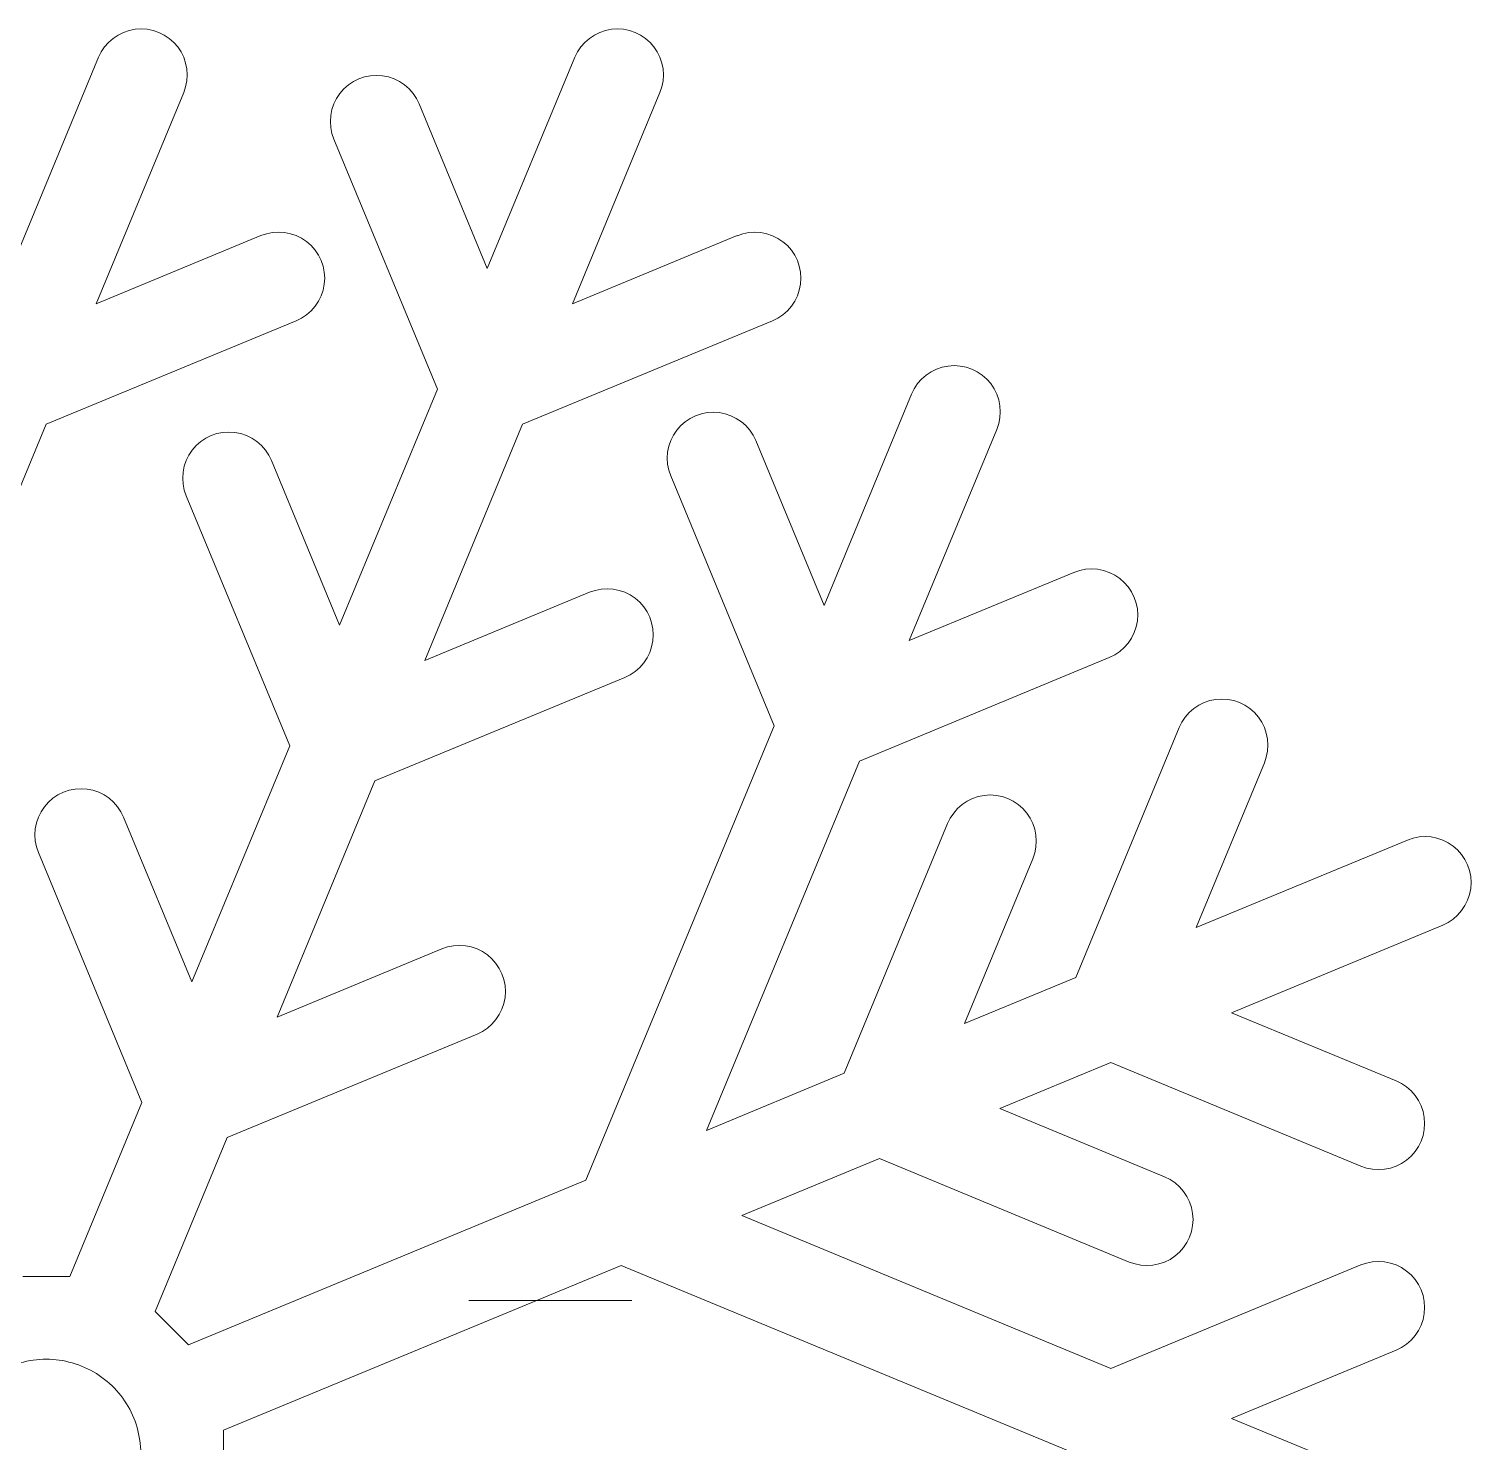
# Model space of a CAD drawing. Header units: centimetres. Extents: x -75 to 51, y -4 to 64.
# Drawn here: x -1.73 to 12.06, y 49.41 to 62.92 of the extents above; entities that cross this region are included whole.
import ezdxf

# ---------------------------------------------------------------- set-up
doc = ezdxf.new("R2010")
doc.units = ezdxf.units.CM
doc.header["$MEASUREMENT"] = 0
doc.layers.add('layer 1', color=7, linetype='Continuous')

msp = doc.modelspace()

# ---------------------------------------------------------------- linework, layer by layer
at = {"layer": 'layer 1', "lineweight": 9}
msp.add_lwpolyline([(2.47573, 50.76681), (4.03345, 50.76681), (4.03345, 50.76681), (2.47573, 50.76681), (2.47573, 50.76681)], close=True, dxfattribs=at)
at = {"layer": 'layer 1', "color": 1, "lineweight": 20}
for points in [[(-0.82667, 62.89111), (-0.82667, 62.89111), (-0.87838, 62.86562), (-0.87838, 62.86562)], [(-0.77208, 62.90967), (-0.77208, 62.90967), (-0.82667, 62.89111), (-0.82667, 62.89111)], [(-0.71553, 62.9209), (-0.71553, 62.9209), (-0.77208, 62.90967), (-0.77208, 62.90967)], [(-0.658, 62.92469), (-0.658, 62.92469), (-0.71553, 62.9209), (-0.71553, 62.9209)], [(-0.60047, 62.9209), (-0.60047, 62.9209), (-0.658, 62.92469), (-0.658, 62.92469)], [(-0.54393, 62.90967), (-0.54393, 62.90967), (-0.60047, 62.9209), (-0.60047, 62.9209)], [(-0.48933, 62.89111), (-0.48933, 62.89111), (-0.54393, 62.90967), (-0.54393, 62.90967)], [(-0.43763, 62.86562), (-0.43763, 62.86562), (-0.48933, 62.89111), (-0.48933, 62.89111)], [(3.72735, 62.89111), (3.72735, 62.89111), (3.67566, 62.86562), (3.67566, 62.86562)], [(3.78196, 62.90967), (3.78196, 62.90967), (3.72735, 62.89111), (3.72735, 62.89111)], [(3.83849, 62.9209), (3.83849, 62.9209), (3.78196, 62.90967), (3.78196, 62.90967)], [(3.89603, 62.92469), (3.89603, 62.92469), (3.83849, 62.9209), (3.83849, 62.9209)], [(3.95357, 62.9209), (3.95357, 62.9209), (3.89603, 62.92469), (3.89603, 62.92469)], [(4.0101, 62.90967), (4.0101, 62.90967), (3.95357, 62.9209), (3.95357, 62.9209)], [(4.06471, 62.89111), (4.06471, 62.89111), (4.0101, 62.90967), (4.0101, 62.90967)], [(4.11641, 62.86562), (4.11641, 62.86562), (4.06471, 62.89111), (4.06471, 62.89111)], [(-1.00768, 62.75224), (-1.00768, 62.75224), (-1.0397, 62.70432), (-1.0397, 62.70432)], [(-0.96966, 62.79557), (-0.96966, 62.79557), (-1.00768, 62.75224), (-1.00768, 62.75224)], [(-0.92631, 62.83359), (-0.92631, 62.83359), (-0.96966, 62.79557), (-0.96966, 62.79557)], [(-0.87838, 62.86562), (-0.87838, 62.86562), (-0.92631, 62.83359), (-0.92631, 62.83359)], [(-0.38969, 62.83359), (-0.38969, 62.83359), (-0.43763, 62.86562), (-0.43763, 62.86562)], [(-0.34635, 62.79557), (-0.34635, 62.79557), (-0.38969, 62.83359), (-0.38969, 62.83359)], [(-0.30833, 62.75224), (-0.30833, 62.75224), (-0.34635, 62.79557), (-0.34635, 62.79557)], [(-0.2763, 62.70432), (-0.2763, 62.70432), (-0.30833, 62.75224), (-0.30833, 62.75224)], [(3.54637, 62.75224), (3.54637, 62.75224), (3.51432, 62.70432), (3.51432, 62.70432)], [(3.58438, 62.79557), (3.58438, 62.79557), (3.54637, 62.75224), (3.54637, 62.75224)], [(3.62773, 62.83359), (3.62773, 62.83359), (3.58438, 62.79557), (3.58438, 62.79557)], [(3.67566, 62.86562), (3.67566, 62.86562), (3.62773, 62.83359), (3.62773, 62.83359)], [(4.16434, 62.83359), (4.16434, 62.83359), (4.11641, 62.86562), (4.11641, 62.86562)], [(4.20768, 62.79557), (4.20768, 62.79557), (4.16434, 62.83359), (4.16434, 62.83359)], [(4.24569, 62.75224), (4.24569, 62.75224), (4.20768, 62.79557), (4.20768, 62.79557)], [(4.27774, 62.70432), (4.27774, 62.70432), (4.24569, 62.75224), (4.24569, 62.75224)], [(-1.0652, 62.65259), (-1.0652, 62.65259), (-1.90193, 60.63256), (-1.90193, 60.63256)], [(-1.0397, 62.70432), (-1.0397, 62.70432), (-1.0652, 62.65259), (-1.0652, 62.65259)], [(-0.2508, 62.65259), (-0.2508, 62.65259), (-0.2763, 62.70432), (-0.2763, 62.70432)], [(-0.23227, 62.59801), (-0.23227, 62.59801), (-0.2508, 62.65259), (-0.2508, 62.65259)], [(3.48883, 62.65259), (3.48883, 62.65259), (2.6521, 60.63256), (2.6521, 60.63256)], [(3.51432, 62.70432), (3.51432, 62.70432), (3.48883, 62.65259), (3.48883, 62.65259)], [(4.30324, 62.65259), (4.30324, 62.65259), (4.27774, 62.70432), (4.27774, 62.70432)], [(4.32175, 62.59801), (4.32175, 62.59801), (4.30324, 62.65259), (4.30324, 62.65259)], [(-0.22102, 62.54145), (-0.22102, 62.54145), (-0.23227, 62.59801), (-0.23227, 62.59801)], [(-0.21725, 62.48393), (-0.21725, 62.48393), (-0.22102, 62.54145), (-0.22102, 62.54145)], [(-0.22102, 62.4264), (-0.22102, 62.4264), (-0.21725, 62.48393), (-0.21725, 62.48393)], [(1.53496, 62.47592), (1.53496, 62.47592), (1.47842, 62.46467), (1.47842, 62.46467)], [(1.5925, 62.47968), (1.5925, 62.47968), (1.53496, 62.47592), (1.53496, 62.47592)], [(1.65001, 62.47592), (1.65001, 62.47592), (1.5925, 62.47968), (1.5925, 62.47968)], [(1.70658, 62.46467), (1.70658, 62.46467), (1.65001, 62.47592), (1.65001, 62.47592)], [(4.33302, 62.54145), (4.33302, 62.54145), (4.32175, 62.59801), (4.32175, 62.59801)], [(4.33678, 62.48393), (4.33678, 62.48393), (4.33302, 62.54145), (4.33302, 62.54145)], [(4.33302, 62.4264), (4.33302, 62.4264), (4.33678, 62.48393), (4.33678, 62.48393)], [(-0.2508, 62.31526), (-0.2508, 62.31526), (-0.23227, 62.36983), (-0.23227, 62.36983)], [(-0.23227, 62.36983), (-0.23227, 62.36983), (-0.22102, 62.4264), (-0.22102, 62.4264)], [(1.28084, 62.35061), (1.28084, 62.35061), (1.24282, 62.30726), (1.24282, 62.30726)], [(1.32418, 62.38862), (1.32418, 62.38862), (1.28084, 62.35061), (1.28084, 62.35061)], [(1.37212, 62.42065), (1.37212, 62.42065), (1.32418, 62.38862), (1.32418, 62.38862)], [(1.42383, 62.44615), (1.42383, 62.44615), (1.37212, 62.42065), (1.37212, 62.42065)], [(1.47842, 62.46467), (1.47842, 62.46467), (1.42383, 62.44615), (1.42383, 62.44615)], [(1.76118, 62.44615), (1.76118, 62.44615), (1.70658, 62.46467), (1.70658, 62.46467)], [(1.81287, 62.42065), (1.81287, 62.42065), (1.76118, 62.44615), (1.76118, 62.44615)], [(1.86081, 62.38862), (1.86081, 62.38862), (1.81287, 62.42065), (1.81287, 62.42065)], [(1.90415, 62.35061), (1.90415, 62.35061), (1.86081, 62.38862), (1.86081, 62.38862)], [(1.94216, 62.30726), (1.94216, 62.30726), (1.90415, 62.35061), (1.90415, 62.35061)], [(4.30324, 62.31526), (4.30324, 62.31526), (4.32175, 62.36983), (4.32175, 62.36983)], [(4.32175, 62.36983), (4.32175, 62.36983), (4.33302, 62.4264), (4.33302, 62.4264)], [(-1.08753, 60.29521), (-1.08753, 60.29521), (-0.2508, 62.31526), (-0.2508, 62.31526)], [(1.1853, 62.20761), (1.1853, 62.20761), (1.16676, 62.15301), (1.16676, 62.15301)], [(1.2108, 62.2593), (1.2108, 62.2593), (1.1853, 62.20761), (1.1853, 62.20761)], [(1.24282, 62.30726), (1.24282, 62.30726), (1.2108, 62.2593), (1.2108, 62.2593)], [(1.97421, 62.2593), (1.97421, 62.2593), (1.94216, 62.30726), (1.94216, 62.30726)], [(1.9997, 62.20761), (1.9997, 62.20761), (1.97421, 62.2593), (1.97421, 62.2593)], [(2.6521, 60.63256), (2.6521, 60.63256), (1.9997, 62.20761), (1.9997, 62.20761)], [(3.46651, 60.29521), (3.46651, 60.29521), (4.30324, 62.31526), (4.30324, 62.31526)], [(1.15552, 62.09648), (1.15552, 62.09648), (1.15174, 62.03892), (1.15174, 62.03892)], [(1.16676, 62.15301), (1.16676, 62.15301), (1.15552, 62.09648), (1.15552, 62.09648)], [(1.15174, 62.03892), (1.15174, 62.03892), (1.15552, 61.98142), (1.15552, 61.98142)], [(1.15552, 61.98142), (1.15552, 61.98142), (1.16676, 61.92489), (1.16676, 61.92489)], [(1.16676, 61.92489), (1.16676, 61.92489), (1.1853, 61.87029), (1.1853, 61.87029)], [(1.1853, 61.87029), (1.1853, 61.87029), (2.17506, 59.48084), (2.17506, 59.48084)], [(0.54212, 60.96616), (0.54212, 60.96616), (0.48753, 60.94765), (0.48753, 60.94765)], [(0.59867, 60.97739), (0.59867, 60.97739), (0.54212, 60.96616), (0.54212, 60.96616)], [(0.6562, 60.9812), (0.6562, 60.9812), (0.59867, 60.97741), (0.59867, 60.97741)], [(0.71373, 60.97739), (0.71373, 60.97739), (0.6562, 60.98118), (0.6562, 60.98118)], [(0.77027, 60.96616), (0.77027, 60.96616), (0.71373, 60.97739), (0.71373, 60.97739)], [(0.82487, 60.94765), (0.82487, 60.94765), (0.77027, 60.96616), (0.77027, 60.96616)], [(5.09565, 60.96563), (5.09565, 60.96563), (5.04106, 60.94712), (5.04106, 60.94712)], [(5.1522, 60.97686), (5.1522, 60.97686), (5.09565, 60.96563), (5.09565, 60.96563)], [(5.20973, 60.98067), (5.20973, 60.98067), (5.1522, 60.97688), (5.1522, 60.97688)], [(5.26726, 60.97686), (5.26726, 60.97686), (5.20973, 60.98065), (5.20973, 60.98065)], [(5.3238, 60.96563), (5.3238, 60.96563), (5.26726, 60.97686), (5.26726, 60.97686)], [(5.37839, 60.94712), (5.37839, 60.94712), (5.3238, 60.96563), (5.3238, 60.96563)], [(0.48753, 60.94765), (0.48753, 60.94765), (-1.08753, 60.29521), (-1.08753, 60.29521)], [(0.87658, 60.92211), (0.87658, 60.92211), (0.82487, 60.94765), (0.82487, 60.94765)], [(0.92451, 60.89011), (0.92451, 60.89011), (0.87658, 60.92211), (0.87658, 60.92211)], [(0.96786, 60.85209), (0.96786, 60.85209), (0.92451, 60.89011), (0.92451, 60.89011)], [(1.00587, 60.80875), (1.00587, 60.80875), (0.96786, 60.85209), (0.96786, 60.85209)], [(5.04155, 60.94765), (5.04155, 60.94765), (3.46651, 60.29521), (3.46651, 60.29521)], [(5.4301, 60.92158), (5.4301, 60.92158), (5.37839, 60.94712), (5.37839, 60.94712)], [(5.47804, 60.88958), (5.47804, 60.88958), (5.4301, 60.92158), (5.4301, 60.92158)], [(5.52139, 60.85156), (5.52139, 60.85156), (5.47804, 60.88958), (5.47804, 60.88958)], [(5.5594, 60.80822), (5.5594, 60.80822), (5.52139, 60.85156), (5.52139, 60.85156)], [(1.0379, 60.76082), (1.0379, 60.76082), (1.00587, 60.80875), (1.00587, 60.80875)], [(1.0634, 60.70908), (1.0634, 60.70908), (1.0379, 60.76082), (1.0379, 60.76082)], [(1.08193, 60.65452), (1.08193, 60.65452), (1.0634, 60.70908), (1.0634, 60.70908)], [(5.59143, 60.76028), (5.59143, 60.76028), (5.5594, 60.80822), (5.5594, 60.80822)], [(5.61692, 60.70855), (5.61692, 60.70855), (5.59143, 60.76028), (5.59143, 60.76028)], [(5.63546, 60.65399), (5.63546, 60.65399), (5.61692, 60.70855), (5.61692, 60.70855)], [(1.09317, 60.59795), (1.09317, 60.59795), (1.08193, 60.65452), (1.08193, 60.65452)], [(1.09695, 60.54045), (1.09695, 60.54045), (1.09318, 60.59795), (1.09318, 60.59795)], [(5.6467, 60.59742), (5.6467, 60.59742), (5.63546, 60.65399), (5.63546, 60.65399)], [(5.65047, 60.53992), (5.65047, 60.53992), (5.64671, 60.59742), (5.64671, 60.59742)], [(1.0634, 60.37175), (1.0634, 60.37175), (1.08193, 60.42636), (1.08193, 60.42636)], [(1.08193, 60.42636), (1.08193, 60.42636), (1.09317, 60.48289), (1.09317, 60.48289)], [(1.09317, 60.48289), (1.09317, 60.48289), (1.09695, 60.54045), (1.09695, 60.54045)], [(5.61692, 60.37122), (5.61692, 60.37122), (5.63546, 60.42583), (5.63546, 60.42583)], [(5.63546, 60.42583), (5.63546, 60.42583), (5.6467, 60.48236), (5.6467, 60.48236)], [(5.6467, 60.48236), (5.6467, 60.48236), (5.65047, 60.53992), (5.65047, 60.53992)], [(0.96786, 60.22877), (0.96786, 60.22877), (1.00587, 60.27212), (1.00587, 60.27212)], [(1.00587, 60.27212), (1.00587, 60.27212), (1.0379, 60.32006), (1.0379, 60.32006)], [(1.0379, 60.32006), (1.0379, 60.32006), (1.0634, 60.37175), (1.0634, 60.37175)], [(5.52139, 60.22824), (5.52139, 60.22824), (5.5594, 60.27159), (5.5594, 60.27159)], [(5.5594, 60.27159), (5.5594, 60.27159), (5.59143, 60.31953), (5.59143, 60.31953)], [(5.59143, 60.31953), (5.59143, 60.31953), (5.61692, 60.37122), (5.61692, 60.37122)], [(-1.56459, 59.14347), (-1.56459, 59.14347), (0.82487, 60.13323), (0.82487, 60.13323)], [(0.82487, 60.13323), (0.82487, 60.13323), (0.87658, 60.15873), (0.87658, 60.15873)], [(0.87658, 60.15873), (0.87658, 60.15873), (0.92451, 60.19075), (0.92451, 60.19075)], [(0.92451, 60.19075), (0.92451, 60.19075), (0.96786, 60.22877), (0.96786, 60.22877)], [(2.98943, 59.14347), (2.98943, 59.14347), (5.37891, 60.13323), (5.37891, 60.13323)], [(5.37839, 60.1327), (5.37839, 60.1327), (5.4301, 60.1582), (5.4301, 60.1582)], [(5.4301, 60.1582), (5.4301, 60.1582), (5.47804, 60.19022), (5.47804, 60.19022)], [(5.47804, 60.19022), (5.47804, 60.19022), (5.52139, 60.22824), (5.52139, 60.22824)], [(6.8479, 59.6134), (6.8479, 59.6134), (6.80455, 59.57538), (6.80455, 59.57538)], [(6.89583, 59.64543), (6.89583, 59.64543), (6.8479, 59.6134), (6.8479, 59.6134)], [(6.94755, 59.67094), (6.94755, 59.67094), (6.89583, 59.64543), (6.89583, 59.64543)], [(7.00212, 59.68946), (7.00212, 59.68946), (6.94755, 59.67094), (6.94755, 59.67094)], [(7.05869, 59.70072), (7.05869, 59.70072), (7.00212, 59.68946), (7.00212, 59.68946)], [(7.1162, 59.70449), (7.1162, 59.70449), (7.05869, 59.70072), (7.05869, 59.70072)], [(7.17374, 59.70072), (7.17374, 59.70072), (7.1162, 59.70449), (7.1162, 59.70449)], [(7.23028, 59.68946), (7.23028, 59.68946), (7.17374, 59.70072), (7.17374, 59.70072)], [(7.28488, 59.67094), (7.28488, 59.67094), (7.23028, 59.68946), (7.23028, 59.68946)], [(7.33658, 59.64543), (7.33658, 59.64543), (7.28488, 59.67094), (7.28488, 59.67094)], [(7.38454, 59.6134), (7.38454, 59.6134), (7.33658, 59.64543), (7.33658, 59.64543)], [(7.42788, 59.57538), (7.42788, 59.57538), (7.38454, 59.6134), (7.38454, 59.6134)], [(2.17506, 59.48084), (2.17506, 59.48084), (1.23951, 57.22227), (1.23951, 57.22227)], [(6.73453, 59.4841), (6.73453, 59.4841), (6.70903, 59.43241), (6.70903, 59.43241)], [(6.76654, 59.53204), (6.76654, 59.53204), (6.73453, 59.4841), (6.73453, 59.4841)], [(6.80455, 59.57538), (6.80455, 59.57538), (6.76654, 59.53204), (6.76654, 59.53204)], [(7.4659, 59.53204), (7.4659, 59.53204), (7.42788, 59.57538), (7.42788, 59.57538)], [(7.49791, 59.4841), (7.49791, 59.4841), (7.4659, 59.53204), (7.4659, 59.53204)], [(7.52341, 59.43241), (7.52341, 59.43241), (7.49791, 59.4841), (7.49791, 59.4841)], [(6.70903, 59.43241), (6.70903, 59.43241), (5.87228, 57.41237), (5.87228, 57.41237)], [(7.54195, 59.37781), (7.54195, 59.37781), (7.52341, 59.43241), (7.52341, 59.43241)], [(7.55319, 59.32128), (7.55319, 59.32128), (7.54195, 59.37781), (7.54195, 59.37781)], [(7.55695, 59.26374), (7.55695, 59.26374), (7.55319, 59.32128), (7.55319, 59.32128)], [(4.54436, 59.16843), (4.54436, 59.16843), (4.50102, 59.13041), (4.50102, 59.13041)], [(4.59229, 59.20047), (4.59229, 59.20047), (4.54436, 59.16843), (4.54436, 59.16843)], [(4.64402, 59.22597), (4.64402, 59.22597), (4.59229, 59.20047), (4.59229, 59.20047)], [(4.6986, 59.24448), (4.6986, 59.24448), (4.64402, 59.22597), (4.64402, 59.22597)], [(4.75516, 59.25575), (4.75516, 59.25575), (4.6986, 59.24448), (4.6986, 59.24448)], [(4.81267, 59.25952), (4.81267, 59.25952), (4.75516, 59.25575), (4.75516, 59.25575)], [(4.87021, 59.25575), (4.87021, 59.25575), (4.81267, 59.25952), (4.81267, 59.25952)], [(4.92674, 59.24448), (4.92674, 59.24448), (4.87021, 59.25575), (4.87021, 59.25575)], [(4.98135, 59.22597), (4.98135, 59.22597), (4.92674, 59.24448), (4.92674, 59.24448)], [(5.03304, 59.20047), (5.03304, 59.20047), (4.98135, 59.22597), (4.98135, 59.22597)], [(5.08101, 59.16843), (5.08101, 59.16843), (5.03304, 59.20047), (5.03304, 59.20047)], [(5.12434, 59.13041), (5.12434, 59.13041), (5.08101, 59.16843), (5.08101, 59.16843)], [(7.54195, 59.14965), (7.54195, 59.14965), (7.55319, 59.20618), (7.55319, 59.20618)], [(7.55319, 59.20618), (7.55319, 59.20618), (7.55695, 59.26374), (7.55695, 59.26374)], [(-3.36454, 54.79801), (-3.36454, 54.79801), (-1.56459, 59.14347), (-1.56459, 59.14347)], [(0.01124, 59.03582), (0.01124, 59.03582), (-0.04048, 59.01033), (-0.04048, 59.01033)], [(0.06583, 59.05438), (0.06583, 59.05438), (0.01124, 59.03582), (0.01124, 59.03582)], [(0.12237, 59.06561), (0.12237, 59.06561), (0.06583, 59.05438), (0.06583, 59.05438)], [(0.1799, 59.0694), (0.1799, 59.0694), (0.12237, 59.06561), (0.12237, 59.06561)], [(0.23743, 59.06561), (0.23743, 59.06561), (0.1799, 59.0694), (0.1799, 59.0694)], [(0.29398, 59.05438), (0.29398, 59.05438), (0.23743, 59.06561), (0.23743, 59.06561)], [(0.34857, 59.03582), (0.34857, 59.03582), (0.29398, 59.05438), (0.29398, 59.05438)], [(0.40028, 59.01033), (0.40028, 59.01033), (0.34857, 59.03582), (0.34857, 59.03582)], [(2.05391, 56.8849), (2.05391, 56.8849), (2.98943, 59.14347), (2.98943, 59.14347)], [(4.43099, 59.03913), (4.43099, 59.03913), (4.4055, 58.98744), (4.4055, 58.98744)], [(4.46301, 59.08707), (4.46301, 59.08707), (4.43099, 59.03913), (4.43099, 59.03913)], [(4.50102, 59.13041), (4.50102, 59.13041), (4.46301, 59.08707), (4.46301, 59.08707)], [(5.16237, 59.08707), (5.16237, 59.08707), (5.12434, 59.13041), (5.12434, 59.13041)], [(5.19438, 59.03913), (5.19438, 59.03913), (5.16237, 59.08707), (5.16237, 59.08707)], [(5.21987, 58.98744), (5.21987, 58.98744), (5.19438, 59.03913), (5.19438, 59.03913)], [(6.68668, 57.07504), (6.68668, 57.07504), (7.52341, 59.09505), (7.52341, 59.09505)], [(7.52341, 59.09505), (7.52341, 59.09505), (7.54195, 59.14965), (7.54195, 59.14965)], [(-0.16977, 58.89697), (-0.16977, 58.89697), (-0.2018, 58.84903), (-0.2018, 58.84903)], [(-0.13176, 58.94031), (-0.13176, 58.94031), (-0.16977, 58.89697), (-0.16977, 58.89697)], [(-0.08841, 58.97833), (-0.08841, 58.97833), (-0.13176, 58.94031), (-0.13176, 58.94031)], [(-0.04048, 59.01033), (-0.04048, 59.01033), (-0.08841, 58.97833), (-0.08841, 58.97833)], [(0.44821, 58.97833), (0.44821, 58.97833), (0.40028, 59.01033), (0.40028, 59.01033)], [(0.49156, 58.94031), (0.49156, 58.94031), (0.44821, 58.97833), (0.44821, 58.97833)], [(0.52957, 58.89697), (0.52957, 58.89697), (0.49156, 58.94031), (0.49156, 58.94031)], [(0.5616, 58.84903), (0.5616, 58.84903), (0.52957, 58.89697), (0.52957, 58.89697)], [(4.38695, 58.93283), (4.38695, 58.93283), (4.37572, 58.87627), (4.37572, 58.87627)], [(4.4055, 58.98744), (4.4055, 58.98744), (4.38695, 58.93283), (4.38695, 58.93283)], [(5.87228, 57.41237), (5.87228, 57.41237), (5.21987, 58.98744), (5.21987, 58.98744)], [(-0.2273, 58.7973), (-0.2273, 58.7973), (-0.24583, 58.74274), (-0.24583, 58.74274)], [(-0.2018, 58.84903), (-0.2018, 58.84903), (-0.2273, 58.7973), (-0.2273, 58.7973)], [(0.5871, 58.7973), (0.5871, 58.7973), (0.5616, 58.84903), (0.5616, 58.84903)], [(1.23951, 57.22227), (1.23951, 57.22227), (0.5871, 58.7973), (0.5871, 58.7973)], [(4.37572, 58.87627), (4.37572, 58.87627), (4.37192, 58.81877), (4.37192, 58.81877)], [(4.37192, 58.81877), (4.37192, 58.81877), (4.37572, 58.76121), (4.37572, 58.76121)], [(4.37572, 58.76121), (4.37572, 58.76121), (4.38695, 58.70468), (4.38695, 58.70468)], [(-0.25707, 58.68616), (-0.25707, 58.68616), (-0.26085, 58.62865), (-0.26085, 58.62865)], [(-0.26085, 58.62865), (-0.26085, 58.62865), (-0.25707, 58.57111), (-0.25707, 58.57111)], [(-0.24583, 58.74274), (-0.24583, 58.74274), (-0.25707, 58.68616), (-0.25707, 58.68616)], [(4.38695, 58.70468), (4.38695, 58.70468), (4.4055, 58.65007), (4.4055, 58.65007)], [(4.4055, 58.65007), (4.4055, 58.65007), (5.39523, 56.26062), (5.39523, 56.26062)], [(-0.25707, 58.57111), (-0.25707, 58.57111), (-0.24583, 58.51458), (-0.24583, 58.51458)], [(-0.24583, 58.51458), (-0.24583, 58.51458), (-0.2273, 58.45997), (-0.2273, 58.45997)], [(-0.2273, 58.45997), (-0.2273, 58.45997), (0.76245, 56.07052), (0.76245, 56.07052)], [(8.26176, 57.72743), (8.26176, 57.72743), (6.68668, 57.07504), (6.68668, 57.07504)], [(8.31633, 57.74596), (8.31633, 57.74596), (8.26176, 57.72743), (8.26176, 57.72743)], [(8.37289, 57.75723), (8.37289, 57.75723), (8.31633, 57.74596), (8.31633, 57.74596)], [(8.4304, 57.76099), (8.4304, 57.76099), (8.37289, 57.75723), (8.37289, 57.75723)], [(8.48794, 57.75723), (8.48794, 57.75723), (8.4304, 57.76099), (8.4304, 57.76099)], [(8.54448, 57.74596), (8.54448, 57.74596), (8.48794, 57.75723), (8.48794, 57.75723)], [(8.59908, 57.72743), (8.59908, 57.72743), (8.54448, 57.74596), (8.54448, 57.74596)], [(8.65078, 57.70195), (8.65078, 57.70195), (8.59908, 57.72743), (8.59908, 57.72743)], [(8.69874, 57.6699), (8.69874, 57.6699), (8.65078, 57.70195), (8.65078, 57.70195)], [(8.74208, 57.63188), (8.74208, 57.63188), (8.69874, 57.6699), (8.69874, 57.6699)], [(3.62898, 57.53733), (3.62898, 57.53733), (2.05391, 56.8849), (2.05391, 56.8849)], [(3.68355, 57.55586), (3.68355, 57.55586), (3.62898, 57.53733), (3.62898, 57.53733)], [(3.74012, 57.56711), (3.74012, 57.56711), (3.68355, 57.55586), (3.68355, 57.55586)], [(3.79763, 57.57088), (3.79763, 57.57088), (3.74012, 57.56711), (3.74012, 57.56711)], [(3.85517, 57.56711), (3.85517, 57.56711), (3.79763, 57.57088), (3.79763, 57.57088)], [(3.9117, 57.55586), (3.9117, 57.55586), (3.85517, 57.56711), (3.85517, 57.56711)], [(3.96631, 57.53733), (3.96631, 57.53733), (3.9117, 57.55586), (3.9117, 57.55586)], [(4.018, 57.51185), (4.018, 57.51185), (3.96631, 57.53733), (3.96631, 57.53733)], [(4.06593, 57.47979), (4.06593, 57.47979), (4.018, 57.51185), (4.018, 57.51185)], [(8.7801, 57.58854), (8.7801, 57.58854), (8.74208, 57.63188), (8.74208, 57.63188)], [(8.81211, 57.54062), (8.81211, 57.54062), (8.7801, 57.58854), (8.7801, 57.58854)], [(8.83761, 57.48891), (8.83761, 57.48891), (8.81211, 57.54062), (8.81211, 57.54062)], [(4.10931, 57.44178), (4.10931, 57.44178), (4.06593, 57.47979), (4.06593, 57.47979)], [(4.14732, 57.39843), (4.14732, 57.39843), (4.10931, 57.44178), (4.10931, 57.44178)], [(4.17933, 57.35052), (4.17933, 57.35052), (4.14732, 57.39843), (4.14732, 57.39843)], [(8.85616, 57.4343), (8.85616, 57.4343), (8.83761, 57.48891), (8.83761, 57.48891)], [(8.86739, 57.37778), (8.86739, 57.37778), (8.85616, 57.4343), (8.85616, 57.4343)], [(8.87115, 57.32024), (8.87115, 57.32024), (8.86739, 57.37778), (8.86739, 57.37778)], [(4.20483, 57.29879), (4.20483, 57.29879), (4.17933, 57.35052), (4.17933, 57.35052)], [(4.22338, 57.2442), (4.22338, 57.2442), (4.20483, 57.29879), (4.20483, 57.29879)], [(4.23461, 57.18765), (4.23461, 57.18765), (4.22338, 57.2442), (4.22338, 57.2442)], [(8.85616, 57.20617), (8.85616, 57.20617), (8.86739, 57.26273), (8.86739, 57.26273)], [(8.86739, 57.26273), (8.86739, 57.26273), (8.87116, 57.32024), (8.87116, 57.32024)], [(4.23838, 57.13014), (4.23838, 57.13014), (4.23461, 57.18765), (4.23461, 57.18765)], [(4.23461, 57.0726), (4.23461, 57.0726), (4.23838, 57.13014), (4.23838, 57.13014)], [(8.7801, 57.05193), (8.7801, 57.05193), (8.81211, 57.09987), (8.81211, 57.09987)], [(8.81211, 57.09987), (8.81211, 57.09987), (8.83761, 57.1516), (8.83761, 57.1516)], [(8.83761, 57.1516), (8.83761, 57.1516), (8.85616, 57.20617), (8.85616, 57.20617)], [(4.17933, 56.90977), (4.17933, 56.90977), (4.20483, 56.96146), (4.20483, 56.96146)], [(4.20483, 56.96146), (4.20483, 56.96146), (4.22338, 57.01607), (4.22338, 57.01607)], [(4.22338, 57.01607), (4.22338, 57.01607), (4.23461, 57.0726), (4.23461, 57.0726)], [(8.65078, 56.93854), (8.65078, 56.93854), (8.69874, 56.97058), (8.69874, 56.97058)], [(8.69874, 56.97058), (8.69874, 56.97058), (8.74208, 57.00859), (8.74208, 57.00859)], [(8.74208, 57.00859), (8.74208, 57.00859), (8.7801, 57.05193), (8.7801, 57.05193)], [(4.10931, 56.81845), (4.10931, 56.81845), (4.14732, 56.86183), (4.14732, 56.86183)], [(4.14732, 56.86183), (4.14732, 56.86183), (4.17933, 56.90977), (4.17933, 56.90977)], [(6.20964, 55.92332), (6.20964, 55.92332), (8.59908, 56.91304), (8.59908, 56.91304)], [(8.59908, 56.91304), (8.59908, 56.91304), (8.65078, 56.93854), (8.65078, 56.93854)], [(1.57686, 55.73317), (1.57686, 55.73317), (3.96631, 56.72294), (3.96631, 56.72294)], [(3.96631, 56.72294), (3.96631, 56.72294), (4.018, 56.74843), (4.018, 56.74843)], [(4.018, 56.74843), (4.018, 56.74843), (4.06593, 56.78044), (4.06593, 56.78044)], [(4.06593, 56.78044), (4.06593, 56.78044), (4.10931, 56.81845), (4.10931, 56.81845)], [(9.40673, 56.4253), (9.40673, 56.4253), (9.36336, 56.38728), (9.36336, 56.38728)], [(9.45466, 56.45734), (9.45466, 56.45734), (9.40673, 56.4253), (9.40673, 56.4253)], [(9.50636, 56.48284), (9.50636, 56.48284), (9.45466, 56.45734), (9.45466, 56.45734)], [(9.56096, 56.50135), (9.56096, 56.50135), (9.50636, 56.48284), (9.50636, 56.48284)], [(9.61749, 56.51262), (9.61749, 56.51262), (9.56096, 56.50135), (9.56096, 56.50135)], [(9.67503, 56.5164), (9.67503, 56.5164), (9.61749, 56.51262), (9.61749, 56.51262)], [(9.73254, 56.51262), (9.73254, 56.51262), (9.67503, 56.5164), (9.67503, 56.5164)], [(9.78911, 56.50135), (9.78911, 56.50135), (9.73254, 56.51262), (9.73254, 56.51262)], [(9.84368, 56.48284), (9.84368, 56.48284), (9.78911, 56.50135), (9.78911, 56.50135)], [(9.89541, 56.45734), (9.89541, 56.45734), (9.84368, 56.48284), (9.84368, 56.48284)], [(9.94334, 56.4253), (9.94334, 56.4253), (9.89541, 56.45734), (9.89541, 56.45734)], [(9.98668, 56.38728), (9.98668, 56.38728), (9.94334, 56.4253), (9.94334, 56.4253)], [(9.29333, 56.29601), (9.29333, 56.29601), (9.26783, 56.24432), (9.26783, 56.24432)], [(9.32534, 56.34395), (9.32534, 56.34395), (9.29333, 56.29601), (9.29333, 56.29601)], [(9.36336, 56.38728), (9.36336, 56.38728), (9.32534, 56.34395), (9.32534, 56.34395)], [(10.0247, 56.34395), (10.0247, 56.34395), (9.98668, 56.38728), (9.98668, 56.38728)], [(10.05671, 56.29601), (10.05671, 56.29601), (10.0247, 56.34395), (10.0247, 56.34395)], [(10.08224, 56.24432), (10.08224, 56.24432), (10.05671, 56.29601), (10.05671, 56.29601)], [(5.39523, 56.26062), (5.39523, 56.26062), (3.59528, 51.91517), (3.59528, 51.91517)], [(9.26783, 56.24432), (9.26783, 56.24432), (8.27807, 53.85485), (8.27807, 53.85485)], [(10.10076, 56.18971), (10.10076, 56.18971), (10.08224, 56.24432), (10.08224, 56.24432)], [(10.11199, 56.13315), (10.11199, 56.13315), (10.10076, 56.18971), (10.10076, 56.18971)], [(10.11579, 56.07564), (10.11579, 56.07564), (10.11199, 56.13315), (10.11199, 56.13315)], [(0.76245, 56.07052), (0.76245, 56.07052), (-0.17309, 53.81195), (-0.17309, 53.81195)], [(10.10076, 55.96157), (10.10076, 55.96157), (10.11199, 56.0181), (10.11199, 56.0181)], [(10.11199, 56.0181), (10.11199, 56.0181), (10.11578, 56.07564), (10.11578, 56.07564)], [(4.74701, 52.39222), (4.74701, 52.39222), (6.20964, 55.92332), (6.20964, 55.92332)], [(9.42981, 54.33192), (9.42981, 54.33192), (10.08224, 55.90696), (10.08224, 55.90696)], [(10.08224, 55.90696), (10.08224, 55.90696), (10.10076, 55.96157), (10.10076, 55.96157)], [(0.64132, 53.47462), (0.64132, 53.47462), (1.57686, 55.73317), (1.57686, 55.73317)], [(-1.45306, 55.60003), (-1.45306, 55.60003), (-1.501, 55.56801), (-1.501, 55.56801)], [(-1.40136, 55.62555), (-1.40136, 55.62555), (-1.45306, 55.60003), (-1.45306, 55.60003)], [(-1.34677, 55.64406), (-1.34677, 55.64406), (-1.40136, 55.62555), (-1.40136, 55.62555)], [(-1.29022, 55.65533), (-1.29022, 55.65533), (-1.34677, 55.64406), (-1.34677, 55.64406)], [(-1.23269, 55.6591), (-1.23269, 55.6591), (-1.29022, 55.65533), (-1.29022, 55.65533)], [(-1.17516, 55.65533), (-1.17516, 55.65533), (-1.23269, 55.6591), (-1.23269, 55.6591)], [(-1.11862, 55.64406), (-1.11862, 55.64406), (-1.17516, 55.65533), (-1.17516, 55.65533)], [(-1.06402, 55.62555), (-1.06402, 55.62555), (-1.11862, 55.64406), (-1.11862, 55.64406)], [(-1.01231, 55.60003), (-1.01231, 55.60003), (-1.06402, 55.62555), (-1.06402, 55.62555)], [(-0.96438, 55.56801), (-0.96438, 55.56801), (-1.01231, 55.60003), (-1.01231, 55.60003)], [(7.3468, 55.58423), (7.3468, 55.58423), (7.2922, 55.56571), (7.2922, 55.56571)], [(7.40333, 55.59549), (7.40333, 55.59549), (7.3468, 55.58423), (7.3468, 55.58423)], [(7.46088, 55.59926), (7.46088, 55.59926), (7.40333, 55.59549), (7.40333, 55.59549)], [(7.51839, 55.59549), (7.51839, 55.59549), (7.46088, 55.59926), (7.46088, 55.59926)], [(7.57495, 55.58423), (7.57495, 55.58423), (7.51839, 55.59549), (7.51839, 55.59549)], [(7.62956, 55.56571), (7.62956, 55.56571), (7.57495, 55.58423), (7.57495, 55.58423)], [(-1.58235, 55.48665), (-1.58235, 55.48665), (-1.61439, 55.43872), (-1.61439, 55.43872)], [(-1.54435, 55.53), (-1.54435, 55.53), (-1.58235, 55.48665), (-1.58235, 55.48665)], [(-1.501, 55.56801), (-1.501, 55.56801), (-1.54435, 55.53), (-1.54435, 55.53)], [(-0.92103, 55.53), (-0.92103, 55.53), (-0.96438, 55.56801), (-0.96438, 55.56801)], [(-0.88302, 55.48665), (-0.88302, 55.48665), (-0.92103, 55.53), (-0.92103, 55.53)], [(-0.85099, 55.43872), (-0.85099, 55.43872), (-0.88302, 55.48665), (-0.88302, 55.48665)], [(7.14923, 55.47015), (7.14923, 55.47015), (7.11121, 55.42681), (7.11121, 55.42681)], [(7.19257, 55.50817), (7.19257, 55.50817), (7.14923, 55.47015), (7.14923, 55.47015)], [(7.2405, 55.54021), (7.2405, 55.54021), (7.19257, 55.50817), (7.19257, 55.50817)], [(7.2922, 55.56571), (7.2922, 55.56571), (7.2405, 55.54021), (7.2405, 55.54021)], [(7.68125, 55.54021), (7.68125, 55.54021), (7.62956, 55.56571), (7.62956, 55.56571)], [(7.72918, 55.50817), (7.72918, 55.50817), (7.68125, 55.54021), (7.68125, 55.54021)], [(7.77252, 55.47015), (7.77252, 55.47015), (7.72918, 55.50817), (7.72918, 55.50817)], [(7.81054, 55.42681), (7.81054, 55.42681), (7.77252, 55.47015), (7.77252, 55.47015)], [(-1.65842, 55.33242), (-1.65842, 55.33242), (-1.66967, 55.27585), (-1.66967, 55.27585)], [(-1.63988, 55.38701), (-1.63988, 55.38701), (-1.65842, 55.33242), (-1.65842, 55.33242)], [(-1.61439, 55.43872), (-1.61439, 55.43872), (-1.63988, 55.38701), (-1.63988, 55.38701)], [(-0.82549, 55.38701), (-0.82549, 55.38701), (-0.85099, 55.43872), (-0.85099, 55.43872)], [(-0.17309, 53.81195), (-0.17309, 53.81195), (-0.82549, 55.38701), (-0.82549, 55.38701)], [(7.05367, 55.32715), (7.05367, 55.32715), (6.06394, 52.9377), (6.06394, 52.9377)], [(7.07917, 55.37888), (7.07917, 55.37888), (7.05367, 55.32715), (7.05367, 55.32715)], [(7.11121, 55.42681), (7.11121, 55.42681), (7.07917, 55.37888), (7.07917, 55.37888)], [(7.84258, 55.37888), (7.84258, 55.37888), (7.81054, 55.42681), (7.81054, 55.42681)], [(7.86808, 55.32715), (7.86808, 55.32715), (7.84258, 55.37888), (7.84258, 55.37888)], [(7.8866, 55.27258), (7.8866, 55.27258), (7.86808, 55.32715), (7.86808, 55.32715)], [(-1.66967, 55.27585), (-1.66967, 55.27585), (-1.67344, 55.21835), (-1.67344, 55.21835)], [(-1.67344, 55.21835), (-1.67344, 55.21835), (-1.66967, 55.16081), (-1.66967, 55.16081)], [(7.89786, 55.21602), (7.89786, 55.21602), (7.8866, 55.27258), (7.8866, 55.27258)], [(7.90163, 55.15851), (7.90163, 55.15851), (7.89786, 55.21602), (7.89786, 55.21602)], [(11.44984, 55.16864), (11.44984, 55.16864), (9.42981, 54.33192), (9.42981, 54.33192)], [(11.50442, 55.18715), (11.50442, 55.18715), (11.44984, 55.16864), (11.44984, 55.16864)], [(11.56099, 55.19842), (11.56099, 55.19842), (11.50442, 55.18715), (11.50442, 55.18715)], [(11.61852, 55.20219), (11.61852, 55.20219), (11.56099, 55.19842), (11.56099, 55.19842)], [(11.67604, 55.19842), (11.67604, 55.19842), (11.61852, 55.20219), (11.61852, 55.20219)], [(11.7326, 55.18715), (11.7326, 55.18715), (11.67604, 55.19842), (11.67604, 55.19842)], [(11.78718, 55.16864), (11.78718, 55.16864), (11.7326, 55.18715), (11.7326, 55.18715)], [(11.8389, 55.14314), (11.8389, 55.14314), (11.78718, 55.16864), (11.78718, 55.16864)], [(-1.66967, 55.16081), (-1.66967, 55.16081), (-1.65842, 55.10428), (-1.65842, 55.10428)], [(-1.65842, 55.10428), (-1.65842, 55.10428), (-1.63988, 55.04968), (-1.63988, 55.04968)], [(-1.63988, 55.04968), (-1.63988, 55.04968), (-0.65015, 52.66023), (-0.65015, 52.66023)], [(7.86808, 54.98984), (7.86808, 54.98984), (7.8866, 55.04444), (7.8866, 55.04444)], [(7.8866, 55.04444), (7.8866, 55.04444), (7.89786, 55.10097), (7.89786, 55.10097)], [(7.89786, 55.10097), (7.89786, 55.10097), (7.90163, 55.15851), (7.90163, 55.15851)], [(11.88683, 55.1111), (11.88683, 55.1111), (11.8389, 55.14314), (11.8389, 55.14314)], [(11.93017, 55.07308), (11.93017, 55.07308), (11.88683, 55.1111), (11.88683, 55.1111)], [(11.96819, 55.02974), (11.96819, 55.02974), (11.93017, 55.07308), (11.93017, 55.07308)], [(12.00021, 54.98181), (12.00021, 54.98181), (11.96819, 55.02974), (11.96819, 55.02974)], [(7.21565, 53.41479), (7.21565, 53.41479), (7.86808, 54.98984), (7.86808, 54.98984)], [(12.0257, 54.93011), (12.0257, 54.93011), (12.00021, 54.98181), (12.00021, 54.98181)], [(12.04425, 54.87551), (12.04425, 54.87551), (12.0257, 54.93011), (12.0257, 54.93011)], [(12.05548, 54.81898), (12.05548, 54.81898), (12.04425, 54.87551), (12.04425, 54.87551)], [(12.05927, 54.76144), (12.05927, 54.76144), (12.05548, 54.81898), (12.05548, 54.81898)], [(12.05548, 54.7039), (12.05548, 54.7039), (12.05927, 54.76144), (12.05927, 54.76144)], [(12.0257, 54.59276), (12.0257, 54.59276), (12.04425, 54.64737), (12.04425, 54.64737)], [(12.04425, 54.64737), (12.04425, 54.64737), (12.05548, 54.7039), (12.05548, 54.7039)], [(11.93017, 54.4498), (11.93017, 54.4498), (11.96819, 54.49314), (11.96819, 54.49314)], [(11.96819, 54.49314), (11.96819, 54.49314), (12.00021, 54.54105), (12.00021, 54.54105)], [(12.00021, 54.54105), (12.00021, 54.54105), (12.0257, 54.59276), (12.0257, 54.59276)], [(9.76716, 53.51752), (9.76716, 53.51752), (11.78718, 54.35424), (11.78718, 54.35424)], [(11.78718, 54.35424), (11.78718, 54.35424), (11.8389, 54.37972), (11.8389, 54.37972)], [(11.8389, 54.37972), (11.8389, 54.37972), (11.88683, 54.41178), (11.88683, 54.41178)], [(11.88683, 54.41178), (11.88683, 54.41178), (11.93017, 54.4498), (11.93017, 54.4498)], [(2.21637, 54.12703), (2.21637, 54.12703), (0.64132, 53.47462), (0.64132, 53.47462)], [(2.27098, 54.14555), (2.27098, 54.14555), (2.21637, 54.12703), (2.21637, 54.12703)], [(2.32751, 54.15681), (2.32751, 54.15681), (2.27098, 54.14555), (2.27098, 54.14555)], [(2.38506, 54.16057), (2.38506, 54.16057), (2.32751, 54.15681), (2.32751, 54.15681)], [(2.44257, 54.15681), (2.44257, 54.15681), (2.38506, 54.16059), (2.38506, 54.16059)], [(2.49913, 54.14555), (2.49913, 54.14555), (2.44257, 54.15681), (2.44257, 54.15681)], [(2.5537, 54.12703), (2.5537, 54.12703), (2.49913, 54.14555), (2.49913, 54.14555)], [(2.60543, 54.10154), (2.60543, 54.10154), (2.5537, 54.12703), (2.5537, 54.12703)], [(2.65336, 54.0695), (2.65336, 54.0695), (2.60543, 54.10154), (2.60543, 54.10154)], [(2.6967, 54.03149), (2.6967, 54.03149), (2.65336, 54.0695), (2.65336, 54.0695)], [(2.73472, 53.98814), (2.73472, 53.98814), (2.6967, 54.03149), (2.6967, 54.03149)], [(2.76673, 53.9402), (2.76673, 53.9402), (2.73472, 53.98814), (2.73472, 53.98814)], [(2.79226, 53.88848), (2.79226, 53.88848), (2.76673, 53.9402), (2.76673, 53.9402)], [(2.81078, 53.83391), (2.81078, 53.83391), (2.79226, 53.88848), (2.79226, 53.88848)], [(2.82201, 53.77734), (2.82201, 53.77734), (2.81078, 53.83391), (2.81078, 53.83391)], [(8.27807, 53.85485), (8.27807, 53.85485), (7.21565, 53.41479), (7.21565, 53.41479)], [(2.81078, 53.60575), (2.81078, 53.60575), (2.82201, 53.66228), (2.82201, 53.66228)], [(2.8258, 53.71982), (2.8258, 53.71982), (2.82201, 53.77734), (2.82201, 53.77734)], [(2.82201, 53.66228), (2.82201, 53.66228), (2.8258, 53.71982), (2.8258, 53.71982)], [(2.76673, 53.49945), (2.76673, 53.49945), (2.79226, 53.55115), (2.79226, 53.55115)], [(2.79226, 53.55115), (2.79226, 53.55115), (2.81078, 53.60575), (2.81078, 53.60575)], [(11.3422, 52.8651), (11.3422, 52.8651), (9.76716, 53.51752), (9.76716, 53.51752)], [(2.65336, 53.37018), (2.65336, 53.37018), (2.6967, 53.40819), (2.6967, 53.40819)], [(2.6967, 53.40819), (2.6967, 53.40819), (2.73472, 53.45151), (2.73472, 53.45151)], [(2.73472, 53.45151), (2.73472, 53.45151), (2.76673, 53.49945), (2.76673, 53.49945)], [(0.16426, 52.32288), (0.16426, 52.32288), (2.5537, 53.31262), (2.5537, 53.31262)], [(2.5537, 53.31262), (2.5537, 53.31262), (2.60543, 53.33812), (2.60543, 53.33812)], [(2.60543, 53.33812), (2.60543, 53.33812), (2.65336, 53.37018), (2.65336, 53.37018)], [(7.55301, 52.60039), (7.55301, 52.60039), (8.61543, 53.04045), (8.61543, 53.04045)], [(8.61543, 53.04045), (8.61543, 53.04045), (11.00488, 52.05071), (11.00488, 52.05071)], [(6.06394, 52.9377), (6.06394, 52.9377), (4.74701, 52.39222), (4.74701, 52.39222)], [(11.3939, 52.83961), (11.3939, 52.83961), (11.3422, 52.8651), (11.3422, 52.8651)], [(11.44186, 52.80756), (11.44186, 52.80756), (11.3939, 52.83961), (11.3939, 52.83961)], [(11.48519, 52.76955), (11.48519, 52.76955), (11.44186, 52.80756), (11.44186, 52.80756)], [(11.52321, 52.72621), (11.52321, 52.72621), (11.48519, 52.76955), (11.48519, 52.76955)], [(11.55523, 52.67827), (11.55523, 52.67827), (11.52321, 52.72621), (11.52321, 52.72621)], [(-0.65015, 52.66023), (-0.65015, 52.66023), (-1.33928, 50.99649), (-1.33928, 50.99649)], [(9.12804, 51.94798), (9.12804, 51.94798), (7.55301, 52.60039), (7.55301, 52.60039)], [(11.58072, 52.62658), (11.58072, 52.62658), (11.55523, 52.67827), (11.55523, 52.67827)], [(11.59928, 52.57197), (11.59928, 52.57197), (11.58072, 52.62658), (11.58072, 52.62658)], [(11.61051, 52.51541), (11.61051, 52.51541), (11.59928, 52.57197), (11.59928, 52.57197)], [(11.61427, 52.45791), (11.61427, 52.45791), (11.61051, 52.51541), (11.61051, 52.51541)], [(11.61051, 52.40036), (11.61051, 52.40036), (11.61427, 52.45791), (11.61427, 52.45791)], [(-0.52488, 50.65915), (-0.52488, 50.65915), (0.16426, 52.32288), (0.16426, 52.32288)], [(11.55523, 52.23752), (11.55523, 52.23752), (11.58072, 52.28923), (11.58072, 52.28923)], [(11.58072, 52.28923), (11.58072, 52.28923), (11.59928, 52.34382), (11.59928, 52.34382)], [(11.59928, 52.34382), (11.59928, 52.34382), (11.61051, 52.40036), (11.61051, 52.40036)], [(11.44186, 52.10823), (11.44186, 52.10823), (11.48519, 52.14624), (11.48519, 52.14624)], [(11.48519, 52.14624), (11.48519, 52.14624), (11.52321, 52.18958), (11.52321, 52.18958)], [(11.52321, 52.18958), (11.52321, 52.18958), (11.55523, 52.23752), (11.55523, 52.23752)], [(5.08434, 51.57783), (5.08434, 51.57783), (6.40127, 52.1233), (6.40127, 52.1233)], [(6.40127, 52.1233), (6.40127, 52.1233), (8.79072, 51.13356), (8.79072, 51.13356)], [(11.00488, 52.05071), (11.00488, 52.05071), (11.05948, 52.03218), (11.05948, 52.03218)], [(11.05948, 52.03218), (11.05948, 52.03218), (11.11601, 52.02093), (11.11601, 52.02093)], [(11.11601, 52.02093), (11.11601, 52.02093), (11.17352, 52.01712), (11.17352, 52.01712)], [(11.17352, 52.01716), (11.17352, 52.01716), (11.23107, 52.02095), (11.23107, 52.02095)], [(11.23107, 52.02093), (11.23107, 52.02093), (11.2876, 52.03218), (11.2876, 52.03218)], [(11.2876, 52.03218), (11.2876, 52.03218), (11.3422, 52.05071), (11.3422, 52.05071)], [(11.3422, 52.05071), (11.3422, 52.05071), (11.3939, 52.07621), (11.3939, 52.07621)], [(11.3939, 52.07621), (11.3939, 52.07621), (11.44186, 52.10823), (11.44186, 52.10823)], [(3.59528, 51.91517), (3.59528, 51.91517), (-0.20626, 50.34052), (-0.20626, 50.34052)], [(9.17977, 51.92248), (9.17977, 51.92248), (9.12804, 51.94798), (9.12804, 51.94798)], [(9.2277, 51.89044), (9.2277, 51.89044), (9.17977, 51.92248), (9.17977, 51.92248)], [(9.27104, 51.85242), (9.27104, 51.85242), (9.2277, 51.89044), (9.2277, 51.89044)], [(9.30906, 51.80908), (9.30906, 51.80908), (9.27104, 51.85242), (9.27104, 51.85242)], [(9.34107, 51.76114), (9.34107, 51.76114), (9.30906, 51.80908), (9.30906, 51.80908)], [(9.3666, 51.70943), (9.3666, 51.70943), (9.34107, 51.76114), (9.34107, 51.76114)], [(9.38512, 51.65485), (9.38512, 51.65485), (9.3666, 51.70943), (9.3666, 51.70943)], [(9.39638, 51.59829), (9.39638, 51.59829), (9.38512, 51.65485), (9.38512, 51.65485)], [(9.40015, 51.54078), (9.40015, 51.54078), (9.39638, 51.59829), (9.39638, 51.59829)], [(8.61543, 50.11521), (8.61543, 50.11521), (5.08434, 51.57783), (5.08434, 51.57783)], [(9.38512, 51.42669), (9.38512, 51.42669), (9.39638, 51.48324), (9.39638, 51.48324)], [(9.39638, 51.48324), (9.39638, 51.48324), (9.40015, 51.54078), (9.40015, 51.54078)], [(9.30906, 51.27246), (9.30906, 51.27246), (9.34107, 51.32039), (9.34107, 51.32039)], [(9.34107, 51.32039), (9.34107, 51.32039), (9.3666, 51.3721), (9.3666, 51.3721)], [(9.3666, 51.3721), (9.3666, 51.3721), (9.38512, 51.42669), (9.38512, 51.42669)], [(9.17977, 51.15906), (9.17977, 51.15906), (9.2277, 51.1911), (9.2277, 51.1911)], [(9.2277, 51.1911), (9.2277, 51.1911), (9.27104, 51.22911), (9.27104, 51.22911)], [(9.27104, 51.22911), (9.27104, 51.22911), (9.30906, 51.27246), (9.30906, 51.27246)], [(0.13108, 49.52611), (0.13108, 49.52611), (3.93261, 51.10077), (3.93261, 51.10077)], [(3.93261, 51.10077), (3.93261, 51.10077), (8.27807, 49.30082), (8.27807, 49.30082)], [(11.00488, 51.10496), (11.00488, 51.10496), (8.61543, 50.11521), (8.61543, 50.11521)], [(8.79072, 51.13356), (8.79072, 51.13356), (8.84532, 51.11505), (8.84532, 51.11505)], [(8.84532, 51.11505), (8.84532, 51.11505), (8.90185, 51.10378), (8.90185, 51.10378)], [(8.90185, 51.10378), (8.90185, 51.10378), (8.95939, 51.09999), (8.95939, 51.09999)], [(8.95939, 51.10001), (8.95939, 51.10001), (9.01691, 51.10382), (9.01691, 51.10382)], [(9.01691, 51.10378), (9.01691, 51.10378), (9.07347, 51.11505), (9.07347, 51.11505)], [(9.07347, 51.11505), (9.07347, 51.11505), (9.12804, 51.13356), (9.12804, 51.13356)], [(9.12804, 51.13356), (9.12804, 51.13356), (9.17977, 51.15906), (9.17977, 51.15906)], [(11.05948, 51.12349), (11.05948, 51.12349), (11.00488, 51.10496), (11.00488, 51.10496)], [(11.11601, 51.13474), (11.11601, 51.13474), (11.05948, 51.12349), (11.05948, 51.12349)], [(11.17352, 51.13851), (11.17352, 51.13851), (11.11601, 51.1347), (11.11601, 51.1347)], [(11.23107, 51.13474), (11.23107, 51.13474), (11.17352, 51.13855), (11.17352, 51.13855)], [(11.2876, 51.12349), (11.2876, 51.12349), (11.23107, 51.13474), (11.23107, 51.13474)], [(11.3422, 51.10496), (11.3422, 51.10496), (11.2876, 51.12349), (11.2876, 51.12349)], [(11.3939, 51.07946), (11.3939, 51.07946), (11.3422, 51.10496), (11.3422, 51.10496)], [(11.44186, 51.04744), (11.44186, 51.04744), (11.3939, 51.07946), (11.3939, 51.07946)], [(11.48519, 51.00942), (11.48519, 51.00942), (11.44186, 51.04744), (11.44186, 51.04744)], [(-1.33928, 50.99649), (-1.33928, 50.99649), (-1.78989, 50.99649), (-1.78989, 50.99649)], [(11.52321, 50.96608), (11.52321, 50.96608), (11.48519, 51.00942), (11.48519, 51.00942)], [(11.55523, 50.91813), (11.55523, 50.91813), (11.52321, 50.96608), (11.52321, 50.96608)], [(11.58072, 50.86644), (11.58072, 50.86644), (11.55523, 50.91813), (11.55523, 50.91813)], [(11.59928, 50.81184), (11.59928, 50.81184), (11.58072, 50.86644), (11.58072, 50.86644)], [(11.61051, 50.75528), (11.61051, 50.75528), (11.59928, 50.81184), (11.59928, 50.81184)], [(11.61427, 50.69776), (11.61427, 50.69776), (11.61051, 50.75528), (11.61051, 50.75528)], [(-0.20626, 50.34052), (-0.20626, 50.34052), (-0.52488, 50.65915), (-0.52488, 50.65915)], [(11.59928, 50.58369), (11.59928, 50.58369), (11.61051, 50.64024), (11.61051, 50.64024)], [(11.61051, 50.64024), (11.61051, 50.64024), (11.61427, 50.69776), (11.61427, 50.69776)], [(11.52321, 50.42944), (11.52321, 50.42944), (11.55523, 50.47738), (11.55523, 50.47738)], [(11.55523, 50.47738), (11.55523, 50.47738), (11.58072, 50.52908), (11.58072, 50.52908)], [(11.58072, 50.52908), (11.58072, 50.52908), (11.59928, 50.58369), (11.59928, 50.58369)], [(11.3939, 50.31606), (11.3939, 50.31606), (11.44186, 50.3481), (11.44186, 50.3481)], [(11.44186, 50.3481), (11.44186, 50.3481), (11.48519, 50.3861), (11.48519, 50.3861)], [(11.48519, 50.3861), (11.48519, 50.3861), (11.52321, 50.42944), (11.52321, 50.42944)], [(9.76716, 49.63815), (9.76716, 49.63815), (11.3422, 50.29056), (11.3422, 50.29056)], [(11.3422, 50.29056), (11.3422, 50.29056), (11.3939, 50.31606), (11.3939, 50.31606)], [(0.13108, 49.07552), (0.13108, 49.07552), (0.13108, 49.52611), (0.13108, 49.52611)], [(11.78718, 48.80143), (11.78718, 48.80143), (9.76716, 49.63815), (9.76716, 49.63815)]]:
    msp.add_open_spline(points, degree=3, dxfattribs=at)
for points in [[(-1.11313, 50.08277), (-1.11313, 50.08277), (-1.14128, 50.09835), (-1.14128, 50.09835), (-1.14128, 50.09835), (-1.14128, 50.09835), (-1.16983, 50.11286), (-1.16983, 50.11286), (-1.16983, 50.11286), (-1.16983, 50.11286), (-1.19876, 50.1263), (-1.19876, 50.1263), (-1.19876, 50.1263), (-1.19876, 50.1263), (-1.22803, 50.13867), (-1.22803, 50.13867), (-1.22803, 50.13867), (-1.22803, 50.13867), (-1.25762, 50.14996), (-1.25762, 50.14996), (-1.25762, 50.14996), (-1.25762, 50.14996), (-1.2875, 50.16018), (-1.2875, 50.16018), (-1.2875, 50.16018), (-1.2875, 50.16018), (-1.31764, 50.16933), (-1.31764, 50.16933), (-1.31764, 50.16933), (-1.31764, 50.16933), (-1.34801, 50.17738), (-1.34801, 50.17738), (-1.34801, 50.17738), (-1.34801, 50.17738), (-1.37858, 50.18437), (-1.37858, 50.18437), (-1.37858, 50.18437), (-1.37858, 50.18437), (-1.40932, 50.19028), (-1.40932, 50.19028), (-1.40932, 50.19028), (-1.40932, 50.19028), (-1.44021, 50.19511), (-1.44021, 50.19511), (-1.44021, 50.19511), (-1.44021, 50.19511), (-1.47121, 50.19888), (-1.47121, 50.19888), (-1.47121, 50.19888), (-1.47121, 50.19888), (-1.5023, 50.20165), (-1.5023, 50.20165), (-1.5023, 50.20165), (-1.5023, 50.20165), (-1.53344, 50.2032), (-1.53344, 50.2032), (-1.53344, 50.2032), (-1.53344, 50.2032), (-1.56461, 50.20379), (-1.56461, 50.20379), (-1.56461, 50.20379), (-1.56461, 50.20379), (-1.59578, 50.2032), (-1.59578, 50.2032), (-1.59578, 50.2032), (-1.59578, 50.2032), (-1.62692, 50.20165), (-1.62692, 50.20165), (-1.62692, 50.20165), (-1.62692, 50.20165), (-1.65801, 50.19888), (-1.65801, 50.19888), (-1.65801, 50.19888), (-1.65801, 50.19888), (-1.68901, 50.19511), (-1.68901, 50.19511), (-1.68901, 50.19511), (-1.68901, 50.19511), (-1.7199, 50.19028), (-1.7199, 50.19028), (-1.7199, 50.19028), (-1.7199, 50.19028), (-1.75064, 50.18437), (-1.75064, 50.18437), (-1.75064, 50.18437), (-1.75064, 50.18437), (-1.78121, 50.17738), (-1.78121, 50.17738), (-1.78121, 50.17738), (-1.78121, 50.17738), (-1.81158, 50.16933), (-1.81158, 50.16933), (-1.81158, 50.16933), (-1.81158, 50.16933), (-1.84172, 50.16018), (-1.84172, 50.16018), (-1.84172, 50.16018), (-1.84172, 50.16018), (-1.8716, 50.14996), (-1.8716, 50.14996), (-1.8716, 50.14996), (-1.8716, 50.14996), (-1.90119, 50.13867), (-1.90119, 50.13867), (-1.90119, 50.13867), (-1.90119, 50.13867), (-1.93046, 50.1263), (-1.93046, 50.1263), (-1.93046, 50.1263), (-1.93046, 50.1263), (-1.95938, 50.11286), (-1.95938, 50.11286), (-1.95938, 50.11286), (-1.95938, 50.11286), (-1.98793, 50.09835), (-1.98793, 50.09835), (-1.98793, 50.09835), (-1.98793, 50.09835), (-2.01608, 50.08277), (-2.01608, 50.08277)], [(-0.66166, 49.30081), (-0.66166, 49.30081), (-0.66225, 49.33298), (-0.66225, 49.33298), (-0.66225, 49.33298), (-0.66225, 49.33298), (-0.66397, 49.36497), (-0.66397, 49.36497), (-0.66397, 49.36497), (-0.66397, 49.36497), (-0.66678, 49.39674), (-0.66678, 49.39674), (-0.66678, 49.39674), (-0.66678, 49.39674), (-0.6707, 49.42827), (-0.6707, 49.42827), (-0.6707, 49.42827), (-0.6707, 49.42827), (-0.67571, 49.45954), (-0.67571, 49.45954), (-0.67571, 49.45954), (-0.67571, 49.45954), (-0.6818, 49.49052), (-0.6818, 49.49052), (-0.6818, 49.49052), (-0.6818, 49.49052), (-0.68895, 49.52119), (-0.68895, 49.52119), (-0.68895, 49.52119), (-0.68895, 49.52119), (-0.69715, 49.55152), (-0.69715, 49.55152), (-0.69715, 49.55152), (-0.69715, 49.55152), (-0.70638, 49.58148), (-0.70638, 49.58148), (-0.70638, 49.58148), (-0.70638, 49.58148), (-0.71663, 49.61105), (-0.71663, 49.61105), (-0.71663, 49.61105), (-0.71663, 49.61105), (-0.72788, 49.64022), (-0.72788, 49.64022), (-0.72788, 49.64022), (-0.72788, 49.64022), (-0.74012, 49.66896), (-0.74012, 49.66896), (-0.74012, 49.66896), (-0.74012, 49.66896), (-0.75334, 49.69721), (-0.75334, 49.69721), (-0.75334, 49.69721), (-0.75334, 49.69721), (-0.76751, 49.725), (-0.76751, 49.725), (-0.76751, 49.725), (-0.76751, 49.725), (-0.78263, 49.75227), (-0.78263, 49.75227), (-0.78263, 49.75227), (-0.78263, 49.75227), (-0.79868, 49.77899), (-0.79868, 49.77899), (-0.79868, 49.77899), (-0.79868, 49.77899), (-0.81565, 49.80516), (-0.81565, 49.80516), (-0.81565, 49.80516), (-0.81565, 49.80516), (-0.83352, 49.83075), (-0.83352, 49.83075), (-0.83352, 49.83075), (-0.83352, 49.83075), (-0.85228, 49.85572), (-0.85228, 49.85572), (-0.85228, 49.85572), (-0.85228, 49.85572), (-0.87191, 49.88005), (-0.87191, 49.88005), (-0.87191, 49.88005), (-0.87191, 49.88005), (-0.8924, 49.90371), (-0.8924, 49.90371), (-0.8924, 49.90371), (-0.8924, 49.90371), (-0.91374, 49.9267), (-0.91374, 49.9267), (-0.91374, 49.9267), (-0.91374, 49.9267), (-0.93591, 49.94895), (-0.93591, 49.94895), (-0.93591, 49.94895), (-0.93591, 49.94895), (-0.95889, 49.97047), (-0.95889, 49.97047), (-0.95889, 49.97047), (-0.95889, 49.97047), (-0.98268, 49.99122), (-0.98268, 49.99122), (-0.98268, 49.99122), (-0.98268, 49.99122), (-1.00725, 50.01121), (-1.00725, 50.01121), (-1.00725, 50.01121), (-1.00725, 50.01121), (-1.0326, 50.03037), (-1.0326, 50.03037), (-1.0326, 50.03037), (-1.0326, 50.03037), (-1.0587, 50.04871), (-1.0587, 50.04871), (-1.0587, 50.04871), (-1.0587, 50.04871), (-1.08555, 50.06619), (-1.08555, 50.06619), (-1.08555, 50.06619), (-1.08555, 50.06619), (-1.11313, 50.08278), (-1.11313, 50.08278)]]:
    msp.add_open_spline(points, degree=3, knots=[0, 0, 0, 0, 0.03225806, 0.03225806, 0.03225806, 0.03225806, 0.06451613, 0.06451613, 0.06451613, 0.06451613, 0.09677419, 0.09677419, 0.09677419, 0.09677419, 0.12903226, 0.12903226, 0.12903226, 0.12903226, 0.16129032, 0.16129032, 0.16129032, 0.16129032, 0.19354839, 0.19354839, 0.19354839, 0.19354839, 0.22580645, 0.22580645, 0.22580645, 0.22580645, 0.25806452, 0.25806452, 0.25806452, 0.25806452, 0.29032258, 0.29032258, 0.29032258, 0.29032258, 0.32258065, 0.32258065, 0.32258065, 0.32258065, 0.35483871, 0.35483871, 0.35483871, 0.35483871, 0.38709677, 0.38709677, 0.38709677, 0.38709677, 0.41935484, 0.41935484, 0.41935484, 0.41935484, 0.4516129, 0.4516129, 0.4516129, 0.4516129, 0.48387097, 0.48387097, 0.48387097, 0.48387097, 0.51612903, 0.51612903, 0.51612903, 0.51612903, 0.5483871, 0.5483871, 0.5483871, 0.5483871, 0.58064516, 0.58064516, 0.58064516, 0.58064516, 0.61290323, 0.61290323, 0.61290323, 0.61290323, 0.64516129, 0.64516129, 0.64516129, 0.64516129, 0.67741935, 0.67741935, 0.67741935, 0.67741935, 0.70967742, 0.70967742, 0.70967742, 0.70967742, 0.74193548, 0.74193548, 0.74193548, 0.74193548, 0.77419355, 0.77419355, 0.77419355, 0.77419355, 0.80645161, 0.80645161, 0.80645161, 0.80645161, 0.83870968, 0.83870968, 0.83870968, 0.83870968, 0.87096774, 0.87096774, 0.87096774, 0.87096774, 0.90322581, 0.90322581, 0.90322581, 0.90322581, 0.93548387, 0.93548387, 0.93548387, 0.93548387, 1, 1, 1, 1], dxfattribs=at)

doc.saveas('drawing.dxf')
